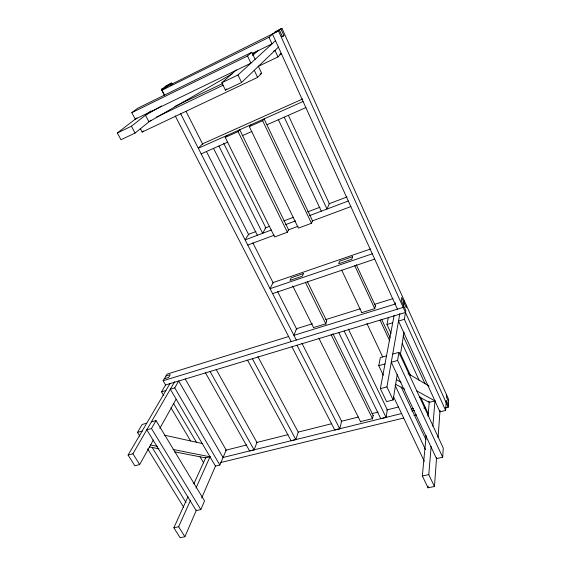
<?xml version="1.0" encoding="UTF-8"?>
<svg xmlns="http://www.w3.org/2000/svg" width="566" height="566" viewBox="0 0 566 566"><rect width="100%" height="100%" fill="white"/><g stroke="black" fill="none" stroke-linecap="round" stroke-linejoin="round"><path stroke-width="0.85" d="M445.647 407.817L448.222 407.195L448.675 399.525L281.939 28.3L274.991 32.106L281.939 28.3M398.931 352.356L397.601 360.471L391.269 362.219L436.506 458.602L442.683 457.264L443.27 448.06L398.931 352.356L392.698 354.104M406.572 305.789L406.268 307.678L401.74 297.61L401.237 300.419L405.801 310.522L404.357 319.323L398.514 321.064L439.938 411.822L445.647 410.442L446.284 400.381L448.35 404.98M446.624 394.969L446.489 397.127L448.548 401.697M426.156 435.487L422.349 475.956L428.052 487.807L434.462 486.512L436.577 457.625M438.056 437.497L440.044 410.364M428.052 487.807L428.2 486.053M434.462 486.512L428.78 474.619L431.143 446.433M432.841 426.184L434.985 400.643M427.974 416.13L429.297 402.051M394.12 315.297L380.352 388.658L386.585 401.619L393.137 399.95L397.212 374.572M400.254 355.597L404.025 332.115M338.772 332.617L380.791 418.677L386.054 417.375L387.328 409.798L348.345 329.051M404.329 300.787L403.197 307.395L163.107 380.734L165.59 384.958L161.529 391.821L163.765 395.599M393.137 399.95L386.925 386.932L399.837 313.571M395.372 302.824L395.132 304.091L293.91 335.341L296.471 328.726L312.425 323.745M373.121 415.394L372.499 418.635L360.5 421.599M383.302 375.244L378.753 365.686L380.366 357.57L386.514 355.844M391.007 333.282L386.953 324.516L388.318 317.646M375.392 305.81L374.734 308.626L361.773 312.637M291.929 346.781L334.768 429.997L339.763 428.766L341.609 421.238L301.919 343.258M247.575 360.188L291.101 440.744L295.841 439.577L298.204 432.099L257.912 356.679M326.716 320.957L325.79 323.787L313.543 327.58M205.522 372.895L249.606 450.953L254.113 449.843L256.936 442.421L216.162 369.421M156.025 420.58L151.483 428.526L146.785 429.82L196.19 510.61L200.838 509.605L204.545 500.91L156.025 420.58L151.384 421.882M401.513 413.569L223.004 457.491L178.679 381.003L174.745 387.873L170.316 389.196L215.462 466.094L219.849 465.033L226.216 450.097L185.16 378.902M188.025 496.63L173.854 527.76L180.115 537.7L184.877 536.738L196.409 510.1M201.652 497.995L215.632 465.705M173.854 527.76L178.63 526.762L190.572 500.139M196.006 488.034L210.12 456.564M193.834 483.852L205.819 457.512M311.463 223.266L312.559 220.874L264.103 118.881L262.624 120.7L249.323 126.621L298.388 228.133L311.463 223.266L262.624 120.7M287.344 232.237L288.575 229.817L239.722 129.763L238.102 131.623L225.197 137.375L274.637 236.963L287.344 232.237L238.102 131.623M169.927 383.649L128.093 455.043L134.85 465.783L139.661 464.559L153.379 439.966M159.81 428.434L176.104 399.235M128.093 455.043L132.911 453.776L174.653 381.703M139.795 436.145L137.481 432.396L142.179 424.465L146.764 423.177M163.107 380.734L167.112 374.091L288.674 336.522M249.323 126.621L250.88 124.782M225.197 137.375L226.888 135.493M140.248 128.482L142.151 132.062L257.587 77.393L261.641 73.318L258.386 66.349M258.16 66.427L277.963 56.918L281.316 53.551L279.724 54.315M236.255 69.965L221.858 82.735L225.452 90.128L241.576 82.466L278.522 47.035M225.452 90.128L226.74 88.933M280.998 29.128L283.891 35.559L282.498 36.861L279.576 30.38L273.527 33.38L269.013 37.314L161.841 90.319L164.543 95.569M221.858 82.735L237.996 74.974L275.6 40.603M252.613 55.447L258.506 50.225M164.359 94.734L161.536 89.23L279.576 30.38M247.54 55.992L250.908 63.173L135.281 119.157L131.814 112.655L247.54 55.992L251.813 52.27L255.11 59.331M142.151 132.062L143.417 131.008M136.887 117.919L117.325 132.989L121.004 139.752L135.083 133.06L150.973 120.19M117.325 132.989L131.411 126.218L150.917 110.964M131.814 112.655L137.764 108.226L251.813 52.27M161.841 90.319L168.208 85.579L161.536 89.23M171.632 83.032L165.031 86.64L171.632 83.032L172.432 84.603M232.661 73.538L148.964 121.817L145.483 115.209L161.529 106.019M252.471 53.897L257.82 50.834M281.642 36.67L283.891 35.559M252.181 53.593L272.013 43.886L269.013 37.314M273.406 51.188L274.991 50.424L277.963 56.918M174.781 106.479L222.551 83.549M156.251 117.233L223.181 85.183M260.049 74.075L261.641 73.318M302.718 98.958L202.536 143.835L198.312 148.25L303.086 101.484M201.178 153.86L227.751 142.108M242.248 135.706L251.905 131.432M267.209 124.669L305.859 107.59M255.903 231.536L248.516 234.338L245.135 239.892L271.546 229.938M264.938 228.105L269.862 226.237M283.821 220.938L293.669 217.203M307.628 211.903L319.946 207.227M328.973 203.802L347.036 196.947M285.575 224.645L295.48 220.917M309.51 215.625L348.302 201.008M247.767 245.043L274.156 235.201M288.172 229.973L298.07 226.28M312.085 221.051L350.835 206.59M370.567 248.983L273.031 282.597L270.081 288.71L372.287 253.801M272.593 293.634L374.699 259.115M325.853 319.557L360.28 308.81M374.55 304.352L393.023 298.586M165.972 375.973L170.281 374.65L168.59 377.487L164.26 378.817M165.59 384.965L405.482 312.446M161.529 391.821L165.909 390.512M386.953 324.516L392.712 322.797M137.481 432.396L142.116 431.115M378.753 365.686L384.986 363.959M380.352 388.658L386.925 386.932M225.402 450.31L246.84 444.947M256.271 442.584L287.995 434.653M298.289 432.077L331.726 423.708M341.164 421.352L358.306 417.057M372.032 413.626L378.031 412.126M386.606 409.982L398.613 406.975M411.107 409.091L413.64 408.461M411.815 411.029L414.39 410.4M423.828 408.079L425.547 407.654M220.132 462.67L403.636 418.041M413.923 415.536L416.498 414.906M422.349 475.956L428.78 474.619M149.346 446.921L158.876 448.774M174.47 451.817L205.649 457.894L210.014 456.804L172.97 449.446M150.57 444.996L157.468 446.369M164.741 435.226L202.663 443.624M395.457 384.208L404.676 389.146M419.279 396.978L429.269 402.334L434.964 400.919L416.449 390.703M396.398 379.637L401.025 382.192M408.065 373.595L429.106 386.047M132.911 453.776L139.661 464.559M178.63 526.762L184.877 536.738M147.655 448.888L183.745 507.355M152.282 447.664L186.03 502.58M151.483 428.526L200.838 509.605M170.932 407.697L190.643 440.971M200.053 456.854L203.633 462.903M173.514 403.409L196.338 442.11M174.745 387.873L219.849 465.033M210.085 371.515L254.113 449.843M252.386 358.731L295.841 439.577M131.411 126.218L135.083 133.06M175.269 115.959L291.221 341.602M180.49 113.377L296.315 340.046M297.009 345.246L339.763 428.766M170.274 84.044L171.017 85.508M186.037 111.375L202.833 144.436M206.434 151.525L248.835 234.982M252.832 242.849L273.236 283.007M277.637 291.667L296.832 329.454M213.545 148.391L257.353 235.286M218.9 146.021L262.645 233.291L265.808 227.78L223.641 143.184M292.749 285.957L313.684 327.87M318.821 338.15L360.684 421.981M305.442 282.512L326.044 324.339M331.096 334.605L372.697 419.059M307.31 281.493L326.716 320.993M332.928 333.636L373.305 415.798M344.142 330.997L386.054 417.375M237.996 74.974L241.576 82.466M393.547 396.745L424.281 461.248M341.694 270.124L361.646 312.368M366.917 323.533L382.736 357.005M395.118 385.375L425.498 449.616M254.261 70.304L257.587 77.393M401.138 386.946L425.887 439.577M278.408 119.723L321.297 211.182M354.733 265.673L374.833 308.88M380.048 320.087L389.726 340.888M284.217 117.155L327.014 209.031L329.327 203.668L288.419 115.414M397.601 360.471L442.683 457.264M356.29 264.704L375.619 306.34M381.569 319.153L390.115 337.569M400.601 353.998L410.555 375.513M420.51 397.028L428.257 413.76M402.277 343.597L419.187 380.394M428.745 401.195L429.481 402.794M403.133 335.886L425.052 383.798M404.357 319.323L445.647 410.442M272.543 34.236L397.431 309.156M278.613 31.229L448.222 407.195M352.576 256.695L351.769 259.263L338.68 263.749L339.572 261.167L352.59 256.695M303.44 273.59L302.329 276.194L289.983 280.418L291.15 277.814L303.44 273.59"/></g></svg>
